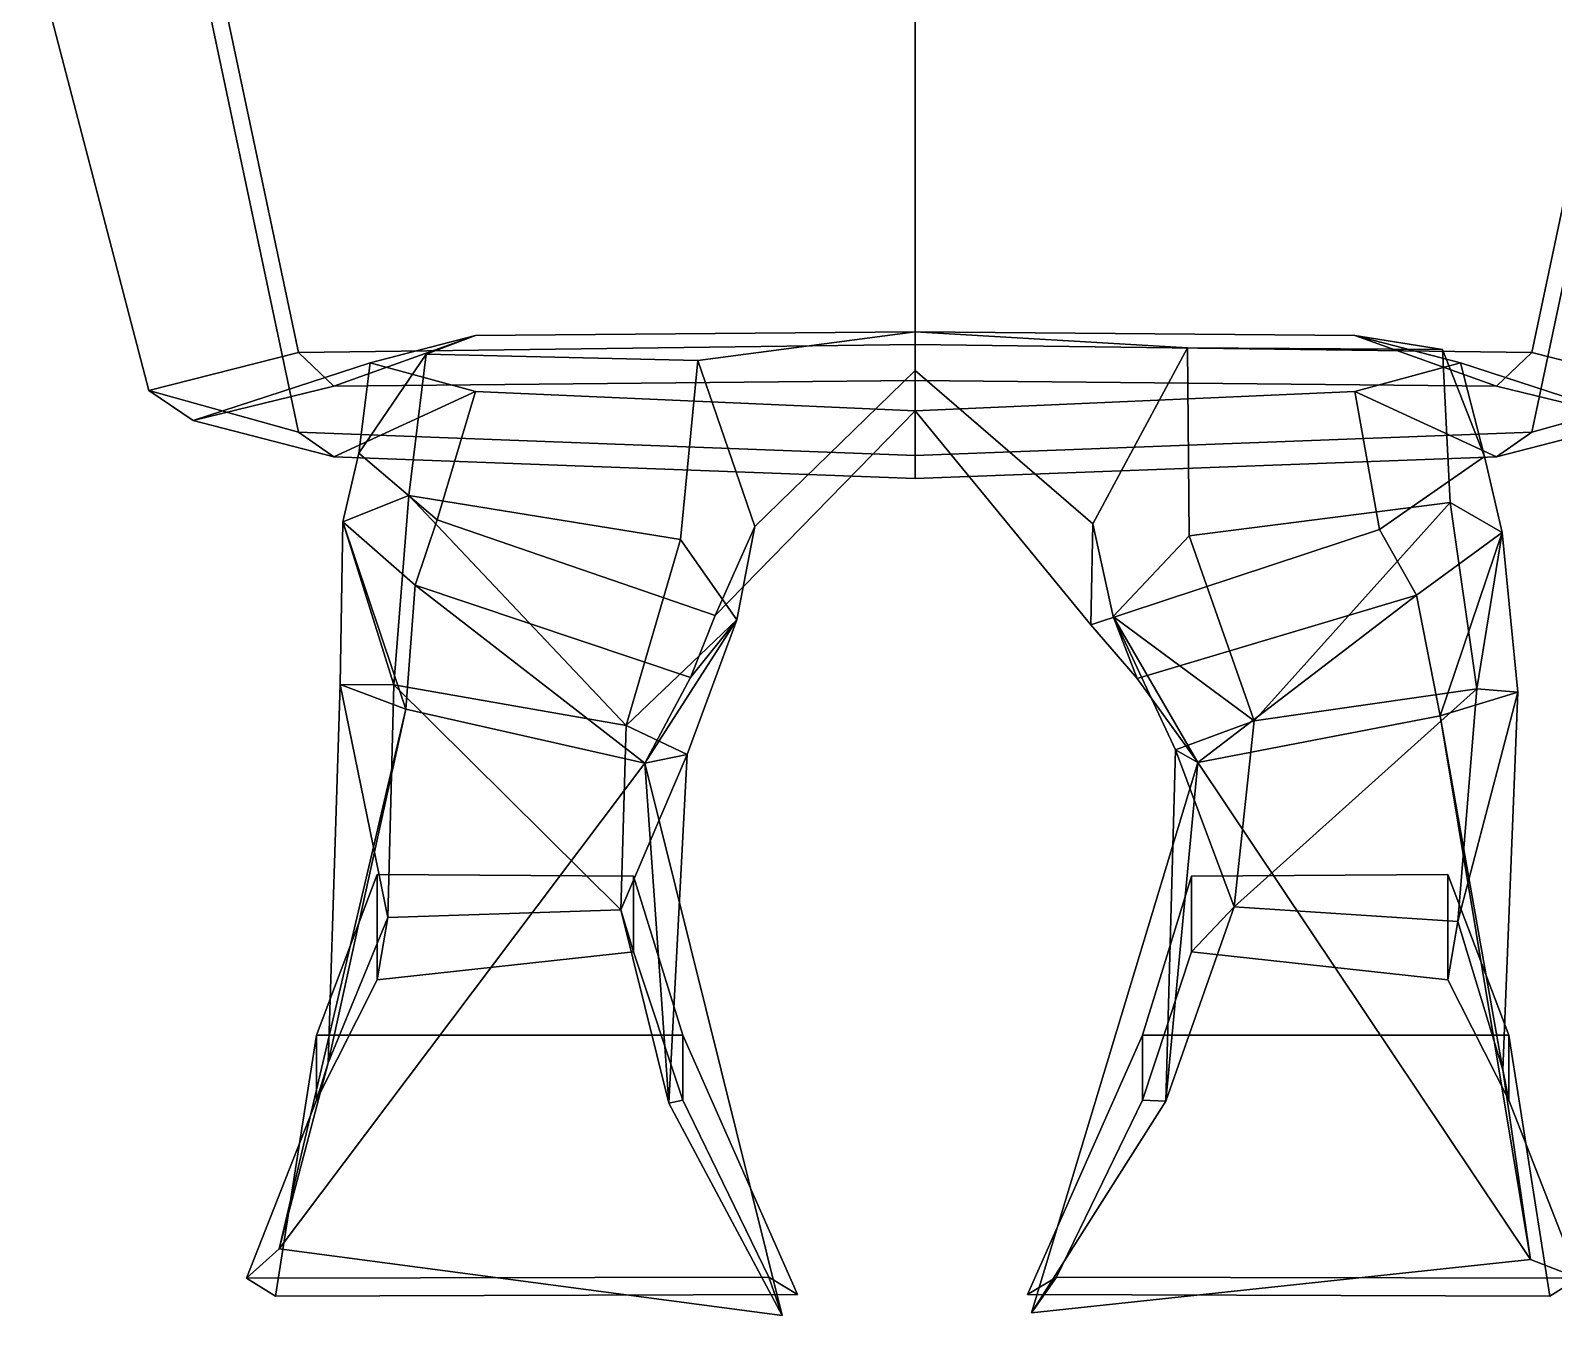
# Model space of a CAD drawing. Extents: x -238 to 241, y -156 to 322.
# Drawn here: x -115.4 to 80.6, y -155.5 to 9.8 of the extents above; entities that cross this region are included whole.
import ezdxf

# ---------------------------------------------------------------- set-up
doc = ezdxf.new("R2010")
doc.units = 0

msp = doc.modelspace()

# ---------------------------------------------------------------- linework, layer by layer
for points in [[(-1.558766, -30.62133, 131.77327), (-1.558767, 28.807587, 134.792862), (-93.250542, 26.760803, 97.926506), (-80.894394, -31.62587, 94.959862)], [(-1.558766, -30.62133, 131.77327), (77.776871, -31.62587, 94.959846), (90.133011, 26.760803, 97.926498), (-1.558767, 28.807587, 134.792862)], [(-93.250542, 26.760803, 97.926506), (-115.406502, 21.852173, 7.427713), (-100.160446, -36.534515, 4.461066), (-80.894394, -31.62587, 94.959862)], [(90.133011, 26.760803, 97.926498), (77.776871, -31.62587, 94.959846), (97.042931, -36.534515, 4.461052), (112.288986, 21.852158, 7.427697)], [(-100.160446, -36.534515, 4.461066), (-115.406502, 21.852173, 7.427713), (-93.250534, 16.506973, -91.119453), (-80.894386, -41.8797, -94.086098)], [(97.042931, -36.534515, 4.461052), (77.776878, -41.879707, -94.086113), (90.133018, 16.506973, -91.119461), (112.288986, 21.852158, 7.427697)], [(-80.894386, -41.8797, -94.086098), (-93.250534, 16.506973, -91.119453), (-1.559725, 14.561813, -127.973412), (-1.558752, -44.874161, -131.000626)], [(77.776878, -41.879707, -94.086113), (-1.558752, -44.874161, -131.000626), (-1.559725, 14.561813, -127.973412), (90.133018, 16.506973, -91.119461)], [(-1.558766, -35.232368, 118.223869), (-76.358833, -35.973007, 85.653168), (-58.130806, -29.471313, 69.292534), (-1.558764, -28.999466, 95.709343)], [(-1.558764, -28.999466, 95.709343), (-58.130806, -29.471313, 69.292534), (-64.508377, -31.853973, 46.460003), (-29.526512, -32.667511, 72.351662)], [(-1.558759, -33.963661, 4.186467), (-1.558764, -28.999466, 95.709343), (-29.526512, -32.667511, 72.351662), (-22.215851, -54.019165, 6.832761)], [(-1.558766, -35.232368, 118.223869), (-1.558764, -28.999466, 95.709343), (55.013287, -29.471313, 69.292526), (73.241302, -35.973007, 85.65316)], [(-1.558764, -28.999466, 95.709343), (33.472771, -31.056091, 74.411324), (66.272995, -31.275406, 44.159977), (55.013287, -29.471313, 69.292526)], [(21.296328, -53.669235, 10.51058), (33.472771, -31.056091, 74.411324), (-1.558764, -28.999466, 95.709343), (-1.558759, -33.963661, 4.186467)], [(-76.358833, -35.973007, 85.653168), (-94.491005, -40.387474, 4.265296), (-71.705963, -32.977966, 4.641774), (-58.130806, -29.471313, 69.292534)], [(-1.558766, -30.62133, 131.77327), (-80.894394, -31.62587, 94.959862), (-76.358833, -35.973007, 85.653168), (-1.558766, -35.232368, 118.223869)], [(-58.130806, -29.471313, 69.292534), (-71.705963, -32.977966, 4.641774), (-73.170822, -44.575409, 3.724141), (-64.508377, -31.853973, 46.460003)], [(-1.558766, -30.62133, 131.77327), (-1.558766, -35.232368, 118.223869), (73.241302, -35.973007, 85.65316), (77.776871, -31.62587, 94.959846)], [(33.700401, -55.226326, 38.87199), (33.472771, -31.056091, 74.411324), (21.296328, -53.669235, 10.51058), (23.893387, -65.617859, 12.403988)], [(33.700401, -55.226326, 38.87199), (67.28154, -50.920166, 20.360237), (66.272995, -31.275406, 44.159977), (33.472771, -31.056091, 74.411324)], [(55.013287, -29.471313, 69.292526), (66.272995, -31.275406, 44.159977), (71.679749, -45.00737, 0.739988), (68.588448, -32.977966, 4.641763)], [(73.241302, -35.973007, 85.65316), (55.013287, -29.471313, 69.292526), (68.588448, -32.977966, 4.641763), (91.373489, -40.387482, 4.265282)], [(67.28154, -50.920166, 20.360237), (73.953392, -54.79052, 0.19075), (71.679749, -45.00737, 0.739988), (66.272995, -31.275406, 44.159977)], [(-80.894394, -31.62587, 94.959862), (-100.160446, -36.534515, 4.461066), (-94.491005, -40.387474, 4.265296), (-76.358833, -35.973007, 85.653168)], [(-94.491005, -40.387474, 4.265296), (-76.358826, -45.047195, -81.644142), (-58.130802, -36.641571, -62.902775), (-71.705963, -32.977966, 4.641774)], [(-66.733162, -50.056137, 23.039532), (-64.508377, -31.853973, 46.460003), (-73.170822, -44.575409, 3.724141), (-75.218506, -53.429863, 4.045646)], [(-71.705963, -32.977966, 4.641774), (-58.130802, -36.641571, -62.902775), (-63.063641, -53.181145, -41.69405), (-73.170822, -44.575409, 3.724141)], [(-31.752426, -55.691353, 36.083046), (-29.526512, -32.667511, 72.351662), (-64.508377, -31.853973, 46.460003), (-66.733162, -50.056137, 23.039532)], [(-31.752426, -55.691353, 36.083046), (-24.504242, -66.02153, 8.190475), (-22.215851, -54.019165, 6.832761), (-29.526512, -32.667511, 72.351662)], [(68.588448, -32.977966, 4.641763), (71.679749, -45.00737, 0.739988), (58.198635, -54.422966, -43.010601), (55.013294, -36.641571, -62.902786)], [(91.373489, -40.387482, 4.265282), (68.588448, -32.977966, 4.641763), (55.013294, -36.641571, -62.902786), (73.241318, -45.047195, -81.644157)], [(77.776871, -31.62587, 94.959846), (73.241302, -35.973007, 85.65316), (91.373489, -40.387482, 4.265282), (97.042931, -36.534515, 4.461052)], [(-1.558754, -39.126785, -91.004044), (-1.558759, -33.963661, 4.186467), (-22.215851, -54.019165, 6.832761), (-27.303839, -65.478539, -63.269958)], [(21.296328, -53.669235, 10.51058), (-1.558759, -33.963661, 4.186467), (-1.558754, -39.126785, -91.004044), (21.050674, -66.667725, -59.697266)], [(-100.160446, -36.534515, 4.461066), (-80.894386, -41.8797, -94.086098), (-76.358826, -45.047195, -81.644142), (-94.491005, -40.387474, 4.265296)], [(-76.358826, -45.047195, -81.644142), (-1.558753, -47.84549, -114.319397), (-1.558754, -39.126785, -91.004044), (-58.130802, -36.641571, -62.902775)], [(-58.130802, -36.641571, -62.902775), (-1.558754, -39.126785, -91.004044), (-27.303839, -65.478539, -63.269958), (-63.063641, -53.181145, -41.69405)], [(55.013294, -36.641571, -62.902786), (58.198635, -54.422966, -43.010601), (21.050674, -66.667725, -59.697266), (-1.558754, -39.126785, -91.004044)], [(73.241318, -45.047195, -81.644157), (55.013294, -36.641571, -62.902786), (-1.558754, -39.126785, -91.004044), (-1.558753, -47.84549, -114.319397)], [(97.042931, -36.534515, 4.461052), (91.373489, -40.387482, 4.265282), (73.241318, -45.047195, -81.644157), (77.776878, -41.879707, -94.086113)], [(-80.894386, -41.8797, -94.086098), (-1.558752, -44.874161, -131.000626), (-1.558753, -47.84549, -114.319397), (-76.358826, -45.047195, -81.644142)], [(77.776878, -41.879707, -94.086113), (73.241318, -45.047195, -81.644157), (-1.558753, -47.84549, -114.319397), (-1.558752, -44.874161, -131.000626)], [(-75.218506, -53.429863, 4.045646), (-73.170822, -44.575409, 3.724141), (-63.063641, -53.181145, -41.69405), (-65.904846, -61.590485, -14.72117)], [(73.953392, -54.79052, 0.19075), (62.941566, -62.842056, -16.908236), (58.198635, -54.422966, -43.010601), (71.679749, -45.00737, 0.739988)], [(-68.65078, -74.385551, 41.850487), (-66.733162, -50.056137, 23.039532), (-75.218506, -53.429863, 4.045646)], [(-38.743366, -79.645729, 53.616173), (-66.733162, -50.056137, 23.039532), (-68.65078, -74.385551, 41.850487)], [(-38.743366, -79.645729, 53.616173), (-31.752426, -55.691353, 36.083046), (-66.733162, -50.056137, 23.039532)], [(42.047558, -79.038712, 55.496716), (67.28154, -50.920166, 20.360237), (33.700401, -55.226326, 38.87199)], [(42.047558, -79.038712, 55.496716), (70.705727, -74.922432, 39.054241), (67.28154, -50.920166, 20.360237)], [(70.705727, -74.922432, 39.054241), (73.953392, -54.79052, 0.19075), (67.28154, -50.920166, 20.360237)], [(-68.65078, -74.385551, 41.850487), (-75.218506, -53.429863, 4.045646), (-75.551498, -74.364243, 24.575001)], [(-75.551498, -74.364243, 24.575001), (-75.218506, -53.429863, 4.045646), (-67.091331, -77.527458, 7.446678)], [(-67.091331, -77.527458, 7.446678), (-75.218506, -53.429863, 4.045646), (-65.904846, -61.590485, -14.72117)], [(-65.904846, -61.590485, -14.72117), (-63.063641, -53.181145, -41.69405), (-27.303839, -65.478539, -63.269958), (-30.478096, -73.436493, -22.01034)], [(-24.504242, -66.02153, 8.190475), (-30.478096, -73.436493, -22.01034), (-27.303839, -65.478539, -63.269958), (-22.215851, -54.019165, 6.832761)], [(23.893387, -65.617859, 12.403988), (21.296328, -53.669235, 10.51058), (21.050674, -66.667725, -59.697266), (27.023523, -73.567688, -18.464121)], [(62.941566, -62.842056, -16.908236), (27.023523, -73.567688, -18.464121), (21.050674, -66.667725, -59.697266), (58.198635, -54.422966, -43.010601)], [(66.006065, -78.400299, 5.137044), (62.941566, -62.842056, -16.908236), (73.953392, -54.79052, 0.19075)], [(75.985367, -75.329559, 20.800594), (66.006065, -78.400299, 5.137044), (73.953392, -54.79052, 0.19075)], [(70.705727, -74.922432, 39.054241), (75.985367, -75.329559, 20.800594), (73.953392, -54.79052, 0.19075)], [(-38.743366, -79.645729, 53.616173), (-24.504242, -66.02153, 8.190475), (-31.752426, -55.691353, 36.083046)], [(42.047558, -79.038712, 55.496716), (33.700401, -55.226326, 38.87199), (23.893387, -65.617859, 12.403988)], [(-67.091331, -77.527458, 7.446678), (-65.904846, -61.590485, -14.72117), (-36.344223, -84.479431, 0.687241)], [(-36.344223, -84.479431, 0.687241), (-65.904846, -61.590485, -14.72117), (-30.478096, -73.436493, -22.01034)], [(34.817307, -84.389275, 3.316413), (27.023523, -73.567688, -18.464121), (62.941566, -62.842056, -16.908236)], [(66.006065, -78.400299, 5.137044), (34.817307, -84.389275, 3.316413), (62.941566, -62.842056, -16.908236)], [(-38.743366, -79.645729, 53.616173), (-30.899624, -83.354424, 28.260433), (-24.504242, -66.02153, 8.190475)], [(-36.344223, -84.479431, 0.687241), (-30.478096, -73.436493, -22.01034), (-24.504242, -66.02153, 8.190475)], [(-30.899624, -83.354424, 28.260433), (-36.344223, -84.479431, 0.687241), (-24.504242, -66.02153, 8.190475)], [(42.047558, -79.038712, 55.496716), (23.893387, -65.617859, 12.403988), (31.928015, -82.768715, 31.564711)], [(34.817307, -84.389275, 3.316413), (23.893387, -65.617859, 12.403988), (27.023523, -73.567688, -18.464121)], [(31.928015, -82.768715, 31.564711), (23.893387, -65.617859, 12.403988), (34.817307, -84.389275, 3.316413)], [(-77.106247, -123.008186, -7.016219), (-69.399338, -104.308304, 15.703961), (-75.551498, -74.364243, 24.575001)], [(-77.106247, -123.008186, -7.016219), (-75.551498, -74.364243, 24.575001), (-67.091331, -77.527458, 7.446678)], [(-69.399338, -104.308304, 15.703961), (-68.65078, -74.385551, 41.850487), (-75.551498, -74.364243, 24.575001)], [(-69.399338, -104.308304, 15.703961), (-39.431557, -103.329803, 28.926058), (-68.65078, -74.385551, 41.850487)], [(-39.431557, -103.329803, 28.926058), (-38.743366, -79.645729, 53.616173), (-68.65078, -74.385551, 41.850487)], [(68.259964, -104.821747, 13.871284), (70.705727, -74.922432, 39.054241), (39.479206, -102.949219, 30.607979)], [(39.479206, -102.949219, 30.607979), (70.705727, -74.922432, 39.054241), (42.047558, -79.038712, 55.496716)], [(74.074791, -123.91748, -9.490894), (66.006065, -78.400299, 5.137044), (75.985367, -75.329559, 20.800594)], [(68.259964, -104.821747, 13.871284), (75.985367, -75.329559, 20.800594), (70.705727, -74.922432, 39.054241)], [(74.074791, -123.91748, -9.490894), (75.985367, -75.329559, 20.800594), (68.259964, -104.821747, 13.871284)], [(-83.384926, -146.961807, -40.899551), (-77.106247, -123.008186, -7.016219), (-67.091331, -77.527458, 7.446678)], [(-83.384926, -146.961807, -40.899551), (-67.091331, -77.527458, 7.446678), (-36.344223, -84.479431, 0.687241)], [(-39.431557, -103.329803, 28.926058), (-30.899624, -83.354424, 28.260433), (-38.743366, -79.645729, 53.616173)], [(39.479206, -102.949219, 30.607979), (42.047558, -79.038712, 55.496716), (31.928015, -82.768715, 31.564711)], [(77.603142, -148.327469, -43.733681), (34.817307, -84.389275, 3.316413), (66.006065, -78.400299, 5.137044)], [(77.603142, -148.327469, -43.733681), (66.006065, -78.400299, 5.137044), (74.074791, -123.91748, -9.490894)], [(-33.258965, -128.201309, -4.221431), (-30.899624, -83.354424, 28.260433), (-39.431557, -103.329803, 28.926058)], [(-33.258965, -128.201309, -4.221431), (-36.344223, -84.479431, 0.687241), (-30.899624, -83.354424, 28.260433)], [(30.687769, -127.947495, -1.398396), (39.479206, -102.949219, 30.607979), (31.928015, -82.768715, 31.564711)], [(30.687769, -127.947495, -1.398396), (31.928015, -82.768715, 31.564711), (34.817307, -84.389275, 3.316413)], [(-18.683914, -155.532822, -38.94421), (-83.384926, -146.961807, -40.899551), (-36.344223, -84.479431, 0.687241)], [(-18.683914, -155.532822, -38.94421), (-36.344223, -84.479431, 0.687241), (-33.258965, -128.201309, -4.221431)], [(13.413674, -155.201172, -33.940392), (30.687769, -127.947495, -1.398396), (34.817307, -84.389275, 3.316413)], [(13.413674, -155.201172, -33.940392), (34.817307, -84.389275, 3.316413), (77.603142, -148.327469, -43.733681)], [(-31.473774, -119.444244, 102.617195), (-37.787899, -98.998032, 87.801697), (-70.777412, -98.812729, 87.801697), (-78.613716, -119.444244, 102.617195)], [(-78.613716, -119.444244, 102.617195), (-70.777412, -98.812729, 87.801697), (-70.777412, -112.334427, 35.947453), (-78.613716, -127.827744, 43.725594)], [(-37.787899, -98.998032, 87.801697), (-37.787899, -108.736435, 35.947453), (-70.777412, -112.334427, 35.947453), (-70.777412, -98.812729, 87.801697)], [(-31.473774, -119.444244, 102.617195), (-31.473774, -127.827744, 43.725594), (-37.787899, -108.736435, 35.947453), (-37.787899, -98.998032, 87.801697)], [(27.673773, -119.444244, 102.617195), (74.813721, -119.444244, 102.617195), (66.977409, -98.812729, 87.801697), (33.987896, -98.998032, 87.801697)], [(27.673773, -119.444244, 102.617195), (33.987896, -98.998032, 87.801697), (33.987896, -108.736435, 35.947453), (27.673773, -127.827744, 43.725594)], [(33.987896, -98.998032, 87.801697), (66.977409, -98.812729, 87.801697), (66.977409, -112.334427, 35.947453), (33.987896, -108.736435, 35.947453)], [(74.813721, -119.444244, 102.617195), (74.813721, -127.827744, 43.725594), (66.977409, -112.334427, 35.947453), (66.977409, -98.812729, 87.801697)], [(-39.431557, -103.329803, 28.926058), (-69.399338, -104.308304, 15.703961), (-70.777412, -112.334427, 35.947453), (-37.787899, -108.736435, 35.947453)], [(-33.258965, -128.201309, -4.221431), (-39.431557, -103.329803, 28.926058), (-37.787899, -108.736435, 35.947453), (-31.473774, -127.827744, 43.725594)], [(30.687769, -127.947495, -1.398396), (27.673773, -127.827744, 43.725594), (33.987896, -108.736435, 35.947453), (39.479206, -102.949219, 30.607979)], [(39.479206, -102.949219, 30.607979), (33.987896, -108.736435, 35.947453), (66.977409, -112.334427, 35.947453), (68.259964, -104.821747, 13.871284)], [(-77.106247, -123.008186, -7.016219), (-78.613716, -127.827744, 43.725594), (-70.777412, -112.334427, 35.947453), (-69.399338, -104.308304, 15.703961)], [(74.074791, -123.91748, -9.490894), (68.259964, -104.821747, 13.871284), (66.977409, -112.334427, 35.947453), (74.813721, -127.827744, 43.725594)], [(-83.890282, -153.02951, 102.617195), (-78.613716, -119.444244, 102.617195), (-78.613716, -127.827744, 43.725594), (-87.594154, -150.723206, 36.317848)], [(-16.70689, -152.844193, 102.617195), (-31.473774, -119.444244, 102.617195), (-78.613716, -119.444244, 102.617195), (-83.890282, -153.02951, 102.617195)], [(-16.70689, -152.844193, 102.617195), (-20.410763, -150.61731, 32.613968), (-31.473774, -127.827744, 43.725594), (-31.473774, -119.444244, 102.617195)], [(12.906889, -152.844193, 102.617195), (80.090286, -153.02951, 102.617195), (74.813721, -119.444244, 102.617195), (27.673773, -119.444244, 102.617195)], [(12.906889, -152.844193, 102.617195), (27.673773, -119.444244, 102.617195), (27.673773, -127.827744, 43.725594), (16.610764, -150.61731, 32.613968)], [(80.090286, -153.02951, 102.617195), (83.794151, -150.723206, 36.317848), (74.813721, -127.827744, 43.725594), (74.813721, -119.444244, 102.617195)], [(-83.384926, -146.961807, -40.899551), (-87.594154, -150.723206, 36.317848), (-78.613716, -127.827744, 43.725594), (-77.106247, -123.008186, -7.016219)], [(77.603142, -148.327469, -43.733681), (74.074791, -123.91748, -9.490894), (74.813721, -127.827744, 43.725594), (83.794151, -150.723206, 36.317848)], [(-18.683914, -155.532822, -38.94421), (-33.258965, -128.201309, -4.221431), (-31.473774, -127.827744, 43.725594), (-20.410763, -150.61731, 32.613968)], [(13.413674, -155.201172, -33.940392), (16.610764, -150.61731, 32.613968), (27.673773, -127.827744, 43.725594), (30.687769, -127.947495, -1.398396)], [(-83.384926, -146.961807, -40.899551), (-18.683914, -155.532822, -38.94421), (-20.410763, -150.61731, 32.613968), (-87.594154, -150.723206, 36.317848)], [(77.603142, -148.327469, -43.733681), (83.794151, -150.723206, 36.317848), (16.610764, -150.61731, 32.613968), (13.413674, -155.201172, -33.940392)], [(-83.890282, -153.02951, 102.617195), (-87.594154, -150.723206, 36.317848), (-20.410763, -150.61731, 32.613968), (-16.70689, -152.844193, 102.617195)], [(80.090286, -153.02951, 102.617195), (12.906889, -152.844193, 102.617195), (16.610764, -150.61731, 32.613968), (83.794151, -150.723206, 36.317848)]]:
    msp.add_3dface(points)

doc.saveas('drawing.dxf')
